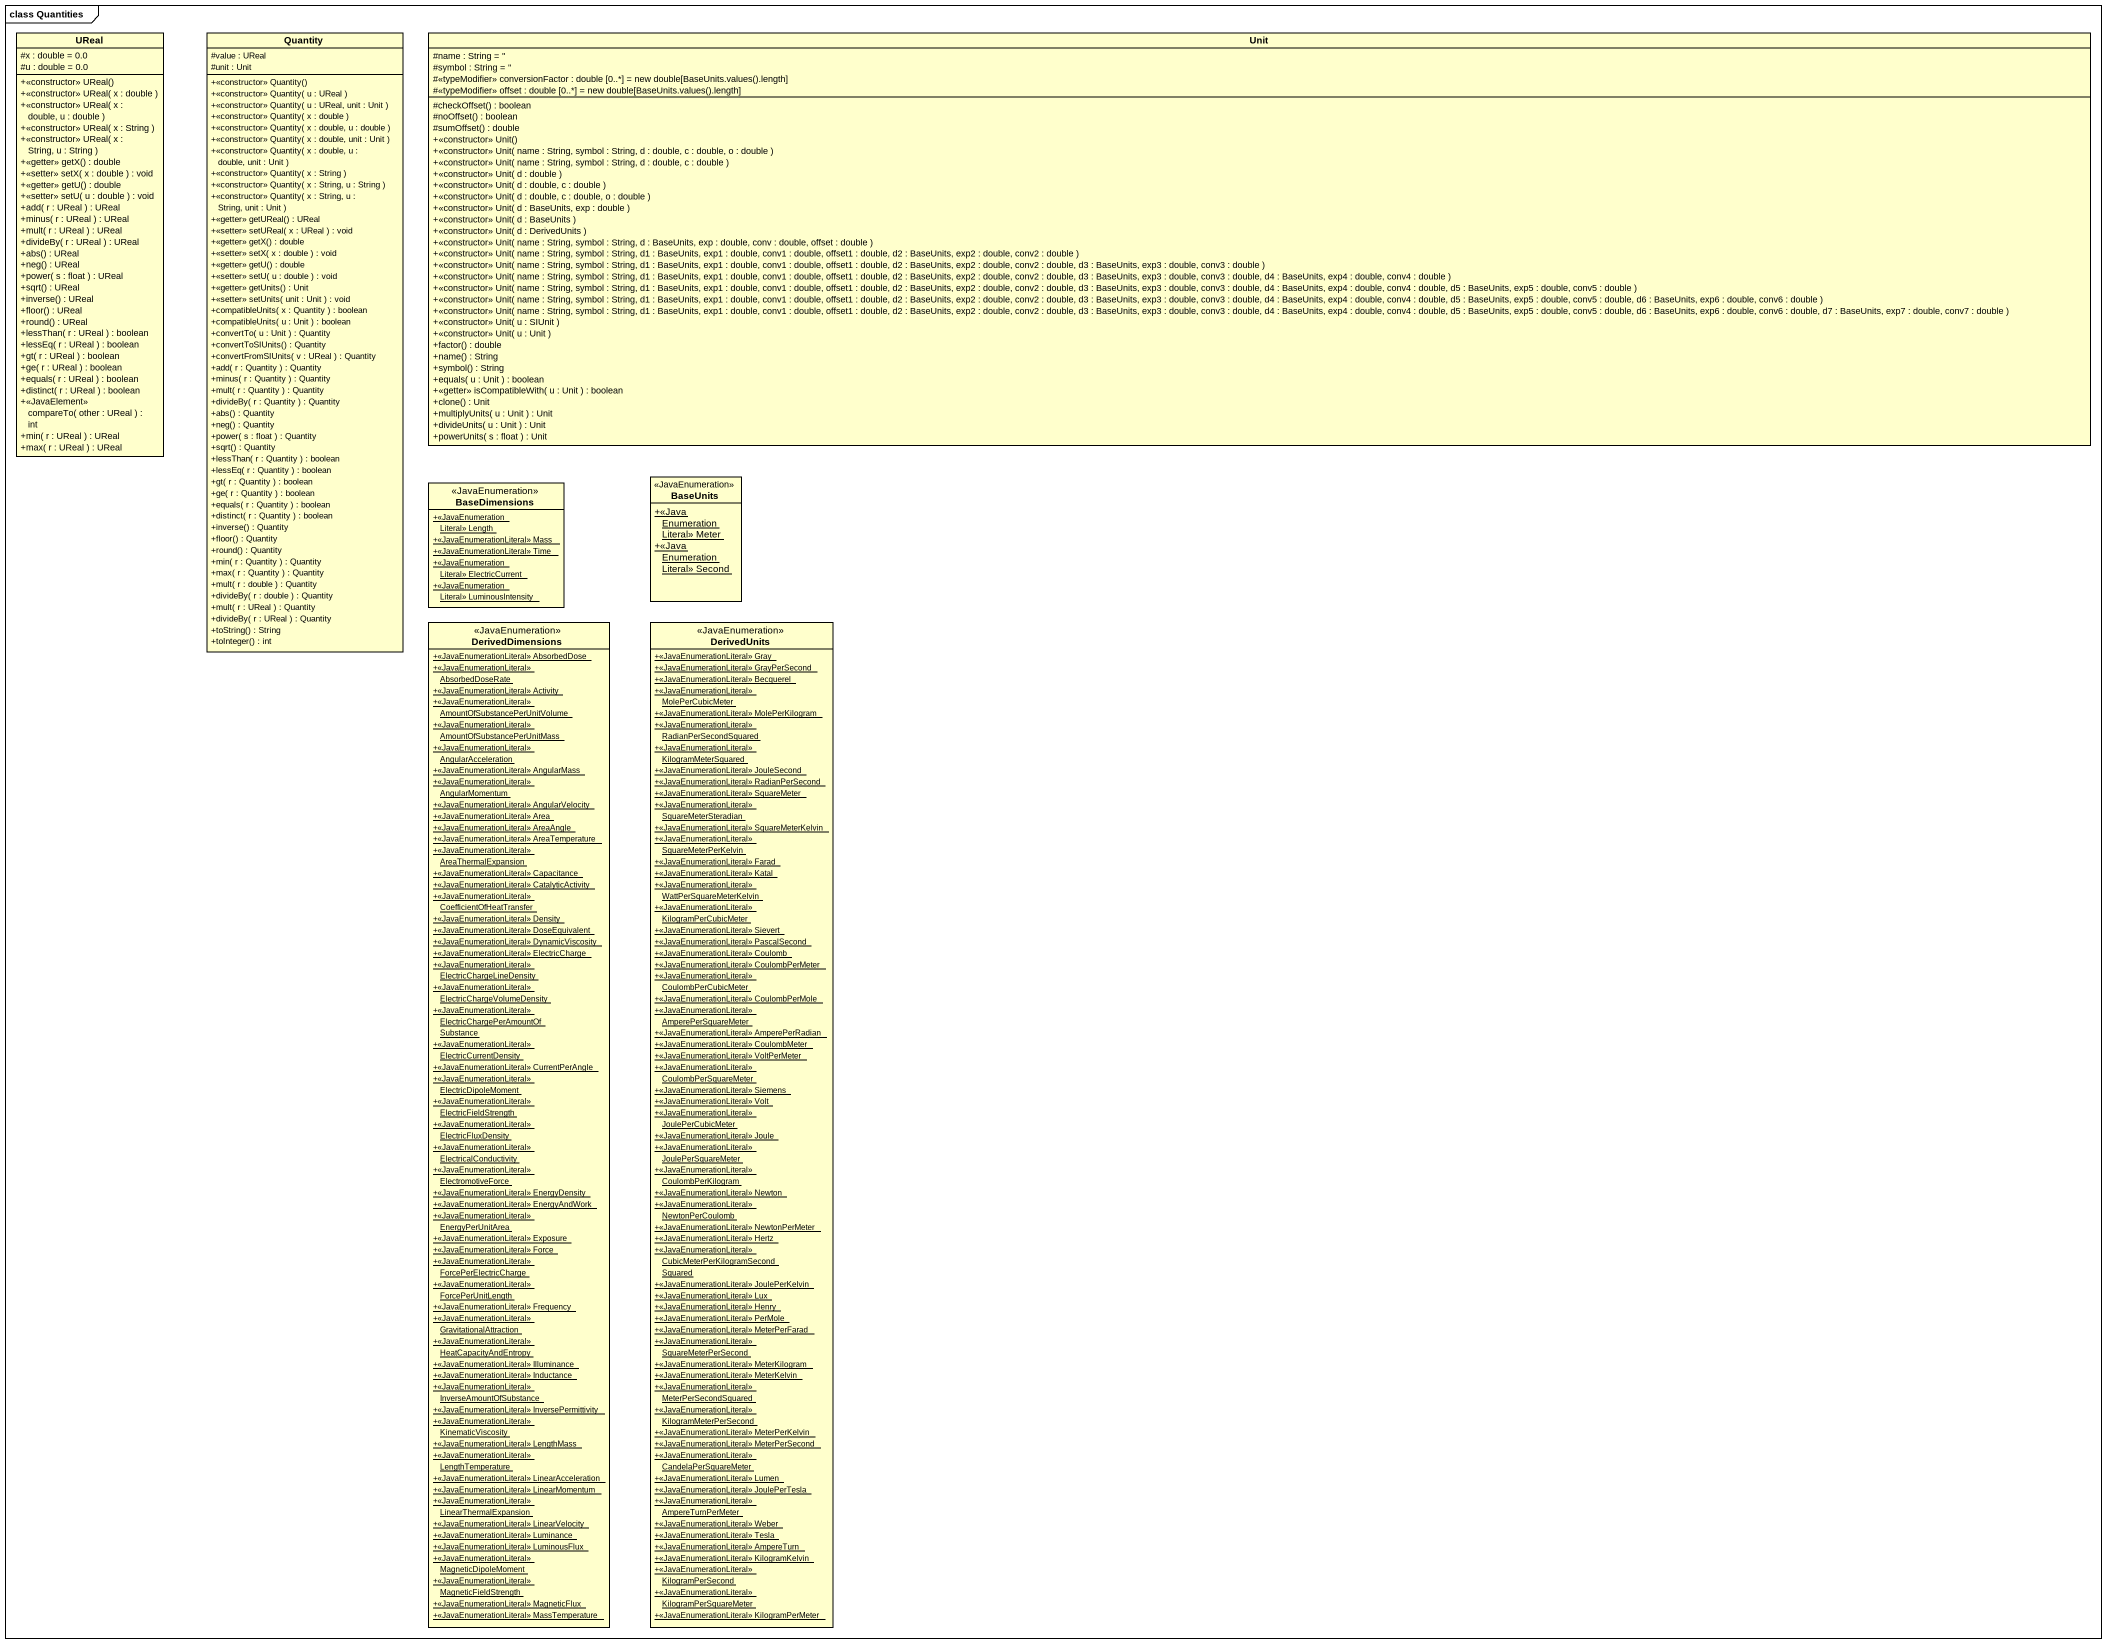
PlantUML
@startuml
mainframe class Quantities
hide circle
hide empty members
skinparam classAttributeIconSize 0
class UReal {
  #x : double = 0.0
  #u : double = 0.0
  +<<constructor>> UReal()
  +<<constructor>> UReal( x : double )
  +<<constructor>> UReal( x : double, u : double )
  +<<constructor>> UReal( x : String )
  +<<constructor>> UReal( x : String, u : String )
  +<<getter>> getX() : double
  +<<setter>> setX( x : double ) : void
  +<<getter>> getU() : double
  +<<setter>> setU( u : double ) : void
  +add( r : UReal ) : UReal
  +minus( r : UReal ) : UReal
  +mult( r : UReal ) : UReal
  +divideBy( r : UReal ) : UReal
  +abs() : UReal
  +neg() : UReal
  +power( s : float ) : UReal
  +sqrt() : UReal
  +inverse() : UReal
  +floor() : UReal
  +round() : UReal
  +lessThan( r : UReal ) : boolean
  +lessEq( r : UReal ) : boolean
  +gt( r : UReal ) : boolean
  +ge( r : UReal ) : boolean
  +equals( r : UReal ) : boolean
  +distinct( r : UReal ) : boolean
  +<<JavaElement>> compareTo( other : UReal ) : int
  +min( r : UReal ) : UReal
  +max( r : UReal ) : UReal
}
class Quantity {
  #value : UReal
  #unit : Unit
  +<<constructor>> Quantity()
  +<<constructor>> Quantity( u : UReal )
  +<<constructor>> Quantity( u : UReal, unit : Unit )
  +<<constructor>> Quantity( x : double )
  +<<constructor>> Quantity( x : double, u : double )
  +<<constructor>> Quantity( x : double, unit : Unit )
  +<<constructor>> Quantity( x : double, u : double, unit : Unit )
  +<<constructor>> Quantity( x : String )
  +<<constructor>> Quantity( x : String, u : String )
  +<<constructor>> Quantity( x : String, u : String, unit : Unit )
  +<<getter>> getUReal() : UReal
  +<<setter>> setUReal( x : UReal ) : void
  +<<getter>> getX() : double
  +<<setter>> setX( x : double ) : void
  +<<getter>> getU() : double
  +<<setter>> setU( u : double ) : void
  +<<getter>> getUnits() : Unit
  +<<setter>> setUnits( unit : Unit ) : void
  +compatibleUnits( x : Quantity ) : boolean
  +compatibleUnits( u : Unit ) : boolean
  +convertTo( u : Unit ) : Quantity
  +convertToSIUnits() : Quantity
  +convertFromSIUnits( v : UReal ) : Quantity
  +add( r : Quantity ) : Quantity
  +minus( r : Quantity ) : Quantity
  +mult( r : Quantity ) : Quantity
  +divideBy( r : Quantity ) : Quantity
  +abs() : Quantity
  +neg() : Quantity
  +power( s : float ) : Quantity
  +sqrt() : Quantity
  +lessThan( r : Quantity ) : boolean
  +lessEq( r : Quantity ) : boolean
  +gt( r : Quantity ) : boolean
  +ge( r : Quantity ) : boolean
  +equals( r : Quantity ) : boolean
  +distinct( r : Quantity ) : boolean
  +inverse() : Quantity
  +floor() : Quantity
  +round() : Quantity
  +min( r : Quantity ) : Quantity
  +max( r : Quantity ) : Quantity
  +mult( r : double ) : Quantity
  +divideBy( r : double ) : Quantity
  +mult( r : UReal ) : Quantity
  +divideBy( r : UReal ) : Quantity
  +toString() : String
  +toInteger() : int
}
class Unit {
  #name : String = ''
  #symbol : String = ''
  {field} #<<typeModifier>> conversionFactor : double [0..*] = new double[BaseUnits.values().length]
  {field} #<<typeModifier>> offset : double [0..*] = new double[BaseUnits.values().length]
  #checkOffset() : boolean
  #noOffset() : boolean
  #sumOffset() : double
  +<<constructor>> Unit()
  +<<constructor>> Unit( name : String, symbol : String, d : double, c : double, o : double )
  +<<constructor>> Unit( name : String, symbol : String, d : double, c : double )
  +<<constructor>> Unit( d : double )
  +<<constructor>> Unit( d : double, c : double )
  +<<constructor>> Unit( d : double, c : double, o : double )
  +<<constructor>> Unit( d : BaseUnits, exp : double )
  +<<constructor>> Unit( d : BaseUnits )
  +<<constructor>> Unit( d : DerivedUnits )
  +<<constructor>> Unit( name : String, symbol : String, d : BaseUnits, exp : double, conv : double, offset : double )
  +<<constructor>> Unit( name : String, symbol : String, d1 : BaseUnits, exp1 : double, conv1 : double, offset1 : double, d2 : BaseUnits, exp2 : double, conv2 : double )
  +<<constructor>> Unit( name : String, symbol : String, d1 : BaseUnits, exp1 : double, conv1 : double, offset1 : double, d2 : BaseUnits, exp2 : double, conv2 : double, d3 : BaseUnits, exp3 : double, conv3 : double )
  +<<constructor>> Unit( name : String, symbol : String, d1 : BaseUnits, exp1 : double, conv1 : double, offset1 : double, d2 : BaseUnits, exp2 : double, conv2 : double, d3 : BaseUnits, exp3 : double, conv3 : double, d4 : BaseUnits, exp4 : double, conv4 : double )
  +<<constructor>> Unit( name : String, symbol : String, d1 : BaseUnits, exp1 : double, conv1 : double, offset1 : double, d2 : BaseUnits, exp2 : double, conv2 : double, d3 : BaseUnits, exp3 : double, conv3 : double, d4 : BaseUnits, exp4 : double, conv4 : double, d5 : BaseUnits, exp5 : double, conv5 : double )
  +<<constructor>> Unit( name : String, symbol : String, d1 : BaseUnits, exp1 : double, conv1 : double, offset1 : double, d2 : BaseUnits, exp2 : double, conv2 : double, d3 : BaseUnits, exp3 : double, conv3 : double, d4 : BaseUnits, exp4 : double, conv4 : double, d5 : BaseUnits, exp5 : double, conv5 : double, d6 : BaseUnits, exp6 : double, conv6 : double )
  +<<constructor>> Unit( name : String, symbol : String, d1 : BaseUnits, exp1 : double, conv1 : double, offset1 : double, d2 : BaseUnits, exp2 : double, conv2 : double, d3 : BaseUnits, exp3 : double, conv3 : double, d4 : BaseUnits, exp4 : double, conv4 : double, d5 : BaseUnits, exp5 : double, conv5 : double, d6 : BaseUnits, exp6 : double, conv6 : double, d7 : BaseUnits, exp7 : double, conv7 : double )
  +<<constructor>> Unit( u : SIUnit )
  +<<constructor>> Unit( u : Unit )
  +factor() : double
  +name() : String
  +symbol() : String
  +equals( u : Unit ) : boolean
  +<<getter>> isCompatibleWith( u : Unit ) : boolean
  +clone() : Unit
  +multiplyUnits( u : Unit ) : Unit
  +divideUnits( u : Unit ) : Unit
  +powerUnits( s : float ) : Unit
}
class BaseDimensions <<JavaEnumeration>> {
  {static} +<<JavaEnumerationLiteral>> Length
  {static} +<<JavaEnumerationLiteral>> Mass
  {static} +<<JavaEnumerationLiteral>> Time
  {static} +<<JavaEnumerationLiteral>> ElectricCurrent
  {static} +<<JavaEnumerationLiteral>> LuminousIntensity
}
class BaseUnits <<JavaEnumeration>> {
  {static} +<<JavaEnumerationLiteral>> Meter
  {static} +<<JavaEnumerationLiteral>> Second
}
class DerivedDimensions <<JavaEnumeration>> {
  {static} +<<JavaEnumerationLiteral>> AbsorbedDose
  {static} +<<JavaEnumerationLiteral>> AbsorbedDoseRate
  {static} +<<JavaEnumerationLiteral>> Activity
  {static} +<<JavaEnumerationLiteral>> AmountOfSubstancePerUnitVolume
  {static} +<<JavaEnumerationLiteral>> AmountOfSubstancePerUnitMass
  {static} +<<JavaEnumerationLiteral>> AngularAcceleration
  {static} +<<JavaEnumerationLiteral>> AngularMass
  {static} +<<JavaEnumerationLiteral>> AngularMomentum
  {static} +<<JavaEnumerationLiteral>> AngularVelocity
  {static} +<<JavaEnumerationLiteral>> Area
  {static} +<<JavaEnumerationLiteral>> AreaAngle
  {static} +<<JavaEnumerationLiteral>> AreaTemperature
  {static} +<<JavaEnumerationLiteral>> AreaThermalExpansion
  {static} +<<JavaEnumerationLiteral>> Capacitance
  {static} +<<JavaEnumerationLiteral>> CatalyticActivity
  {static} +<<JavaEnumerationLiteral>> CoefficientOfHeatTransfer
  {static} +<<JavaEnumerationLiteral>> Density
  {static} +<<JavaEnumerationLiteral>> DoseEquivalent
  {static} +<<JavaEnumerationLiteral>> DynamicViscosity
  {static} +<<JavaEnumerationLiteral>> ElectricCharge
  {static} +<<JavaEnumerationLiteral>> ElectricChargeLineDensity
  {static} +<<JavaEnumerationLiteral>> ElectricChargeVolumeDensity
  {static} +<<JavaEnumerationLiteral>> ElectricChargePerAmountOfSubstance
  {static} +<<JavaEnumerationLiteral>> ElectricCurrentDensity
  {static} +<<JavaEnumerationLiteral>> CurrentPerAngle
  {static} +<<JavaEnumerationLiteral>> ElectricDipoleMoment
  {static} +<<JavaEnumerationLiteral>> ElectricFieldStrength
  {static} +<<JavaEnumerationLiteral>> ElectricFluxDensity
  {static} +<<JavaEnumerationLiteral>> ElectricalConductivity
  {static} +<<JavaEnumerationLiteral>> ElectromotiveForce
  {static} +<<JavaEnumerationLiteral>> EnergyDensity
  {static} +<<JavaEnumerationLiteral>> EnergyAndWork
  {static} +<<JavaEnumerationLiteral>> EnergyPerUnitArea
  {static} +<<JavaEnumerationLiteral>> Exposure
  {static} +<<JavaEnumerationLiteral>> Force
  {static} +<<JavaEnumerationLiteral>> ForcePerElectricCharge
  {static} +<<JavaEnumerationLiteral>> ForcePerUnitLength
  {static} +<<JavaEnumerationLiteral>> Frequency
  {static} +<<JavaEnumerationLiteral>> GravitationalAttraction
  {static} +<<JavaEnumerationLiteral>> HeatCapacityAndEntropy
  {static} +<<JavaEnumerationLiteral>> Illuminance
  {static} +<<JavaEnumerationLiteral>> Inductance
  {static} +<<JavaEnumerationLiteral>> InverseAmountOfSubstance
  {static} +<<JavaEnumerationLiteral>> InversePermittivity
  {static} +<<JavaEnumerationLiteral>> KinematicViscosity
  {static} +<<JavaEnumerationLiteral>> LengthMass
  {static} +<<JavaEnumerationLiteral>> LengthTemperature
  {static} +<<JavaEnumerationLiteral>> LinearAcceleration
  {static} +<<JavaEnumerationLiteral>> LinearMomentum
  {static} +<<JavaEnumerationLiteral>> LinearThermalExpansion
  {static} +<<JavaEnumerationLiteral>> LinearVelocity
  {static} +<<JavaEnumerationLiteral>> Luminance
  {static} +<<JavaEnumerationLiteral>> LuminousFlux
  {static} +<<JavaEnumerationLiteral>> MagneticDipoleMoment
  {static} +<<JavaEnumerationLiteral>> MagneticFieldStrength
  {static} +<<JavaEnumerationLiteral>> MagneticFlux
  {static} +<<JavaEnumerationLiteral>> MassTemperature
}
class DerivedUnits <<JavaEnumeration>> {
  {static} +<<JavaEnumerationLiteral>> Gray
  {static} +<<JavaEnumerationLiteral>> GrayPerSecond
  {static} +<<JavaEnumerationLiteral>> Becquerel
  {static} +<<JavaEnumerationLiteral>> MolePerCubicMeter
  {static} +<<JavaEnumerationLiteral>> MolePerKilogram
  {static} +<<JavaEnumerationLiteral>> RadianPerSecondSquared
  {static} +<<JavaEnumerationLiteral>> KilogramMeterSquared
  {static} +<<JavaEnumerationLiteral>> JouleSecond
  {static} +<<JavaEnumerationLiteral>> RadianPerSecond
  {static} +<<JavaEnumerationLiteral>> SquareMeter
  {static} +<<JavaEnumerationLiteral>> SquareMeterSteradian
  {static} +<<JavaEnumerationLiteral>> SquareMeterKelvin
  {static} +<<JavaEnumerationLiteral>> SquareMeterPerKelvin
  {static} +<<JavaEnumerationLiteral>> Farad
  {static} +<<JavaEnumerationLiteral>> Katal
  {static} +<<JavaEnumerationLiteral>> WattPerSquareMeterKelvin
  {static} +<<JavaEnumerationLiteral>> KilogramPerCubicMeter
  {static} +<<JavaEnumerationLiteral>> Sievert
  {static} +<<JavaEnumerationLiteral>> PascalSecond
  {static} +<<JavaEnumerationLiteral>> Coulomb
  {static} +<<JavaEnumerationLiteral>> CoulombPerMeter
  {static} +<<JavaEnumerationLiteral>> CoulombPerCubicMeter
  {static} +<<JavaEnumerationLiteral>> CoulombPerMole
  {static} +<<JavaEnumerationLiteral>> AmperePerSquareMeter
  {static} +<<JavaEnumerationLiteral>> AmperePerRadian
  {static} +<<JavaEnumerationLiteral>> CoulombMeter
  {static} +<<JavaEnumerationLiteral>> VoltPerMeter
  {static} +<<JavaEnumerationLiteral>> CoulombPerSquareMeter
  {static} +<<JavaEnumerationLiteral>> Siemens
  {static} +<<JavaEnumerationLiteral>> Volt
  {static} +<<JavaEnumerationLiteral>> JoulePerCubicMeter
  {static} +<<JavaEnumerationLiteral>> Joule
  {static} +<<JavaEnumerationLiteral>> JoulePerSquareMeter
  {static} +<<JavaEnumerationLiteral>> CoulombPerKilogram
  {static} +<<JavaEnumerationLiteral>> Newton
  {static} +<<JavaEnumerationLiteral>> NewtonPerCoulomb
  {static} +<<JavaEnumerationLiteral>> NewtonPerMeter
  {static} +<<JavaEnumerationLiteral>> Hertz
  {static} +<<JavaEnumerationLiteral>> CubicMeterPerKilogramSecondSquared
  {static} +<<JavaEnumerationLiteral>> JoulePerKelvin
  {static} +<<JavaEnumerationLiteral>> Lux
  {static} +<<JavaEnumerationLiteral>> Henry
  {static} +<<JavaEnumerationLiteral>> PerMole
  {static} +<<JavaEnumerationLiteral>> MeterPerFarad
  {static} +<<JavaEnumerationLiteral>> SquareMeterPerSecond
  {static} +<<JavaEnumerationLiteral>> MeterKilogram
  {static} +<<JavaEnumerationLiteral>> MeterKelvin
  {static} +<<JavaEnumerationLiteral>> MeterPerSecondSquared
  {static} +<<JavaEnumerationLiteral>> KilogramMeterPerSecond
  {static} +<<JavaEnumerationLiteral>> MeterPerKelvin
  {static} +<<JavaEnumerationLiteral>> MeterPerSecond
  {static} +<<JavaEnumerationLiteral>> CandelaPerSquareMeter
  {static} +<<JavaEnumerationLiteral>> Lumen
  {static} +<<JavaEnumerationLiteral>> JoulePerTesla
  {static} +<<JavaEnumerationLiteral>> AmpereTurnPerMeter
  {static} +<<JavaEnumerationLiteral>> Weber
  {static} +<<JavaEnumerationLiteral>> Tesla
  {static} +<<JavaEnumerationLiteral>> AmpereTurn
  {static} +<<JavaEnumerationLiteral>> KilogramKelvin
  {static} +<<JavaEnumerationLiteral>> KilogramPerSecond
  {static} +<<JavaEnumerationLiteral>> KilogramPerSquareMeter
  {static} +<<JavaEnumerationLiteral>> KilogramPerMeter
}
@enduml
